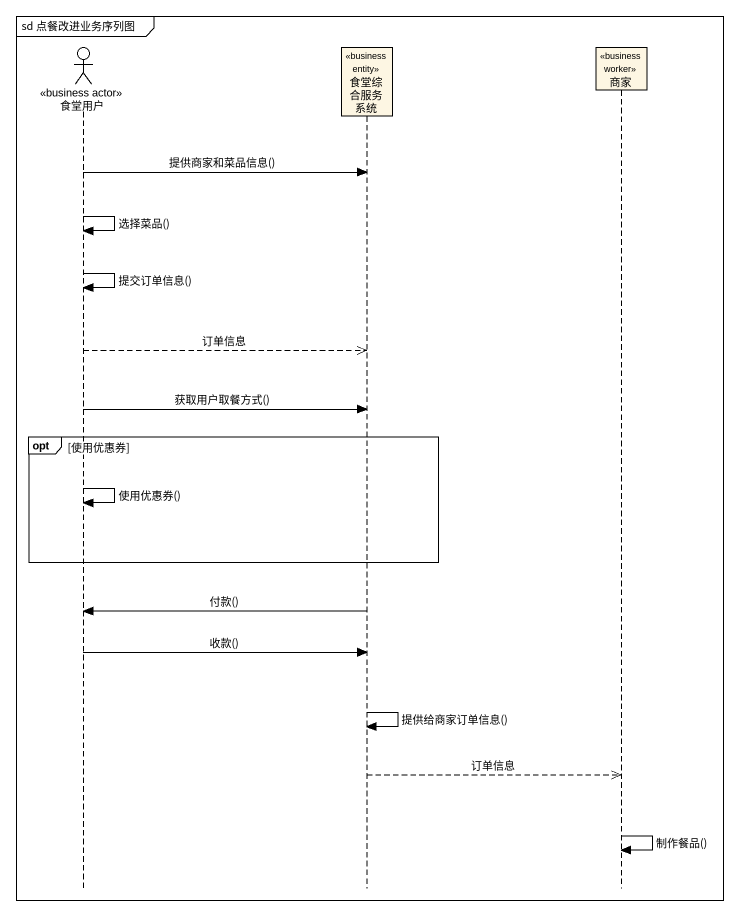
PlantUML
@startuml
mainframe sd 点餐改进业务序列图
hide footbox
actor 食堂用户 <<business actor>>
participant 食堂综合服务系统 <<business entity>>
participant 商家 <<business worker>>

食堂用户 -> 食堂综合服务系统 : 提供商家和菜品信息()
食堂用户 -> 食堂用户 : 选择菜品()
食堂用户 -> 食堂用户 : 提交订单信息()
食堂用户 -->> 食堂综合服务系统 : 订单信息
食堂用户 -> 食堂综合服务系统 : 获取用户取餐方式()
opt 使用优惠券
  食堂用户 -> 食堂用户 : 使用优惠券()
end
食堂综合服务系统 -> 食堂用户 : 付款()
食堂用户 -> 食堂综合服务系统 : 收款()
食堂综合服务系统 -> 食堂综合服务系统 : 提供给商家订单信息()
食堂综合服务系统 -->> 商家 : 订单信息
商家 -> 商家 : 制作餐品()
@enduml
